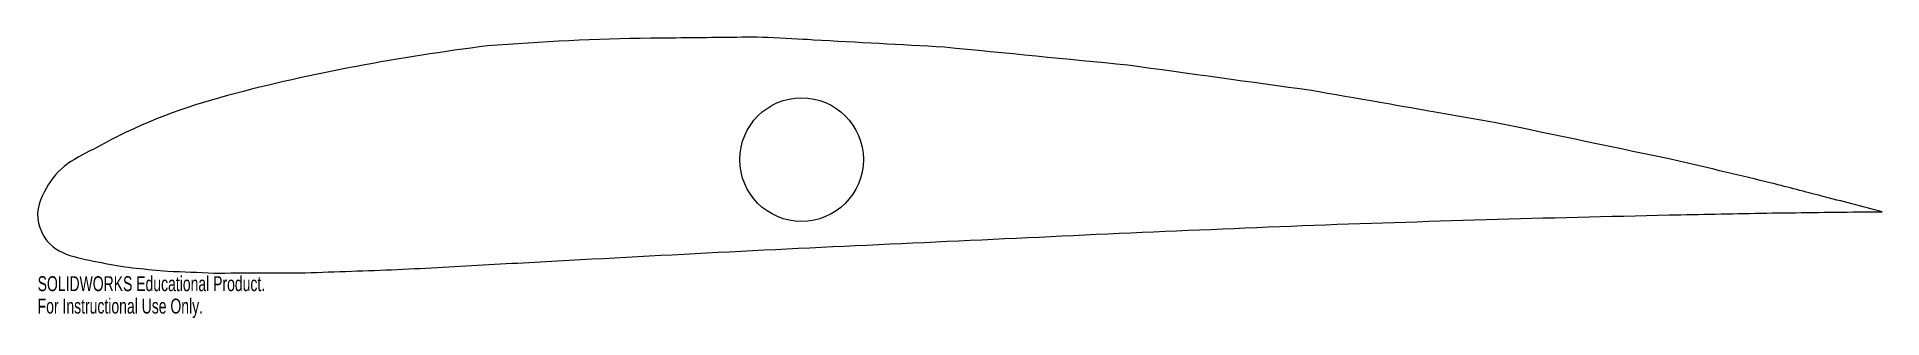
# Model space of a CAD drawing. Header units: millimetres. Extents: x -248 to 350, y -51 to 40.
import ezdxf

# ---------------------------------------------------------------- set-up
doc = ezdxf.new("R2010")
doc.units = ezdxf.units.MM
doc.styles.add('SLDTEXTSTYLE0', font='TXT', dxfattribs={"width": 0.7})

msp = doc.modelspace()

# ---------------------------------------------------------------- linework, layer by layer
at = {"color": 7, "linetype": 'Continuous', "lineweight": 25}
msp.add_circle((0, 0), 20, dxfattribs=at)
for points, knots in [([(-101.76, 36.8), (-130.14, 33.15), (-158.32, 28.12), (-199.78, 17.04), (-213.31, 12.05), (-232.16, 1.79), (-239.44, -0.99), (-245.16, -10.07), (-247.18, -13.16), (-247.66, -21.74), (-244.89, -25.74), (-244.33, -26.38)], [0, 0, 0, 0, 0.5, 0.5, 0.75, 0.75, 0.875, 0.875, 0.9375, 0.9375, 1, 1, 1, 1]), ([(3.83, 38.69), (2.1, 38.8), (-3.91, 39.12), (-14.19, 39.69), (-18.16, 39.57), (-31.37, 39.43), (-40.18, 39.35), (-66.61, 39.1), (-84.19, 38.13), (-101.76, 36.8)], [0, 0, 0, 0, 0.125, 0.125, 0.25, 0.25, 0.5, 0.5, 1, 1, 1, 1]), ([(-244.33, -26.38), (-239.8, -31.49), (-232.2, -32.16), (-218.84, -34.95), (-212.03, -35.44), (-205.23, -36.07)], [0, 0, 0, 0, 0.5, 0.5, 1, 1, 1, 1])]:
    msp.add_open_spline(points, degree=3, knots=knots, dxfattribs=at)
for points in [[(46.23, 36.36), (32.1, 37.14), (17.97, 37.91), (3.83, 38.69)], [(105.67, 30.54), (85.86, 32.48), (66.04, 34.42), (46.23, 36.36)], [(165.12, 22.34), (145.31, 25.08), (125.49, 27.81), (105.67, 30.54)], [(204.5, 15.48), (197.98, 16.65), (178.25, 20.06), (165.12, 22.34)], [(224.31, 12.04), (217.71, 13.19), (211.1, 14.34), (204.5, 15.48)], [(284.2, -0.45), (264.24, 3.71), (244.28, 7.88), (224.31, 12.04)], [(314.16, -7.59), (304.17, -5.21), (294.19, -2.83), (284.2, -0.45)], [(330.42, -11.8), (325, -10.4), (319.58, -9), (314.16, -7.59)], [(349.93, -16.84), (343.42, -15.16), (336.92, -13.48), (330.42, -11.8)], [(225.36, -19.22), (245.16, -18.75), (264.96, -18.28), (284.76, -17.81)], [(284.76, -17.81), (294.66, -17.63), (304.56, -17.44), (314.46, -17.26)], [(314.46, -17.26), (324.36, -17.13), (334.26, -17.01), (344.16, -16.88)], [(344.16, -16.88), (346.08, -16.87), (348.01, -16.85), (349.93, -16.84)], [(47.19, -26.42), (66.98, -25.49), (86.78, -24.57), (106.58, -23.64)], [(106.58, -23.64), (126.37, -22.82), (146.17, -21.99), (165.97, -21.16)], [(165.97, -21.16), (185.77, -20.52), (205.56, -19.87), (225.36, -19.22)], [(-71.59, -32.32), (-51.79, -31.28), (-32, -30.24), (-12.2, -29.19)], [(-12.2, -29.19), (7.59, -28.27), (27.39, -27.34), (47.19, -26.42)], [(-160.67, -36.61), (-150.77, -36.26), (-140.87, -35.92), (-130.97, -35.57)], [(-130.97, -35.57), (-121.08, -35.03), (-111.18, -34.49), (-101.28, -33.95)], [(-101.28, -33.95), (-91.38, -33.41), (-81.49, -32.87), (-71.59, -32.32)], [(-205.23, -36.07), (-200.28, -36.28), (-195.33, -36.48), (-190.37, -36.69)], [(-190.37, -36.69), (-180.47, -36.66), (-170.57, -36.63), (-160.67, -36.61)]]:
    msp.add_open_spline(points, degree=3, dxfattribs=at)

# ---------------------------------------------------------------- texts
at = {"color": 7, "linetype": 'Continuous', "char_height": 4.8336, "attachment_point": 1, "style": 'SLDTEXTSTYLE0'}
for s, insert in [('SOLIDWORKS Educational Product.', (-247.42, -37.71)), ('For Instructional Use Only.', (-247.42, -44.96))]:
    msp.add_mtext(s, dxfattribs=dict(at, insert=insert))

doc.saveas('drawing.dxf')
